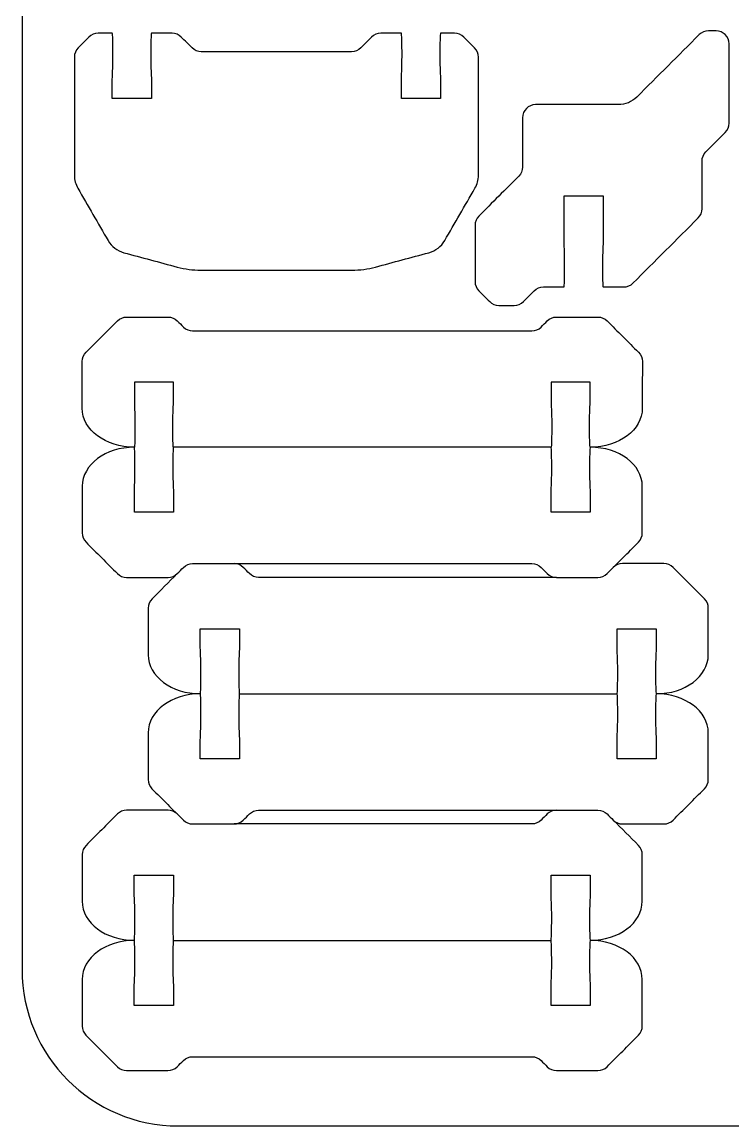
# Model space of a CAD drawing. Extents: x 0 to 290, y 230 to 450.
# Drawn here: x 0 to 54.6, y 230 to 314.8 of the extents above; entities that cross this region are included whole.
import ezdxf

# ---------------------------------------------------------------- set-up
doc = ezdxf.new("R2010")
doc.units = 0
doc.header["$MEASUREMENT"] = 0
doc.layers.add('DEFAULT', color=18, linetype='CONTINUOUS')

msp = doc.modelspace()

# ---------------------------------------------------------------- linework, layer by layer
at = {"layer": 'DEFAULT', "color": 1}
for points, knots in [([(0, 242), (0, 307.333), (0, 372.667), (0, 438), (0, 444.627), (5.372, 450), (12, 450), (100.667, 450), (189.333, 450), (278, 450), (284.627, 450), (290, 444.627), (290, 438), (290, 372.667), (290, 307.333), (290, 242), (290, 235.373), (284.627, 230), (278, 230), (189.333, 230), (100.667, 230), (12, 230), (5.372, 230), (0, 235.373), (0, 242)], [0, 0, 0, 0, 555.591, 555.591, 555.591, 556.591, 556.591, 556.591, 1310.607, 1310.607, 1310.607, 1311.607, 1311.607, 1311.607, 1867.198, 1867.198, 1867.198, 1868.198, 1868.198, 1868.198, 2622.214, 2622.214, 2622.214, 2623.214, 2623.214, 2623.214, 2623.214]), ([(6.929, 308.908), (7.93, 308.908), (8.93, 308.908), (9.931, 308.908), (9.931, 309.408), (9.931, 309.908), (9.931, 310.407), (9.931, 310.619), (9.882, 311.19), (9.882, 312.157), (9.882, 313.124), (9.903, 313.907), (9.931, 313.907), (10.46, 313.907), (10.988, 313.907), (11.517, 313.907), (11.782, 313.907), (12.037, 313.801), (12.224, 313.614), (12.5, 313.338), (12.777, 313.061), (13.053, 312.785), (13.24, 312.597), (13.495, 312.492), (13.76, 312.492), (17.604, 312.492), (21.449, 312.492), (25.293, 312.492), (25.558, 312.492), (25.813, 312.597), (26, 312.785), (26.276, 313.061), (26.553, 313.338), (26.829, 313.614), (27.017, 313.801), (27.271, 313.907), (27.536, 313.907), (28.065, 313.907), (28.593, 313.907), (29.122, 313.907), (29.15, 313.907), (29.171, 313.124), (29.171, 312.157), (29.171, 311.19), (29.122, 310.619), (29.122, 310.407), (29.122, 309.908), (29.122, 309.408), (29.122, 308.908), (30.123, 308.908), (31.124, 308.908), (32.124, 308.908), (32.124, 309.408), (32.124, 309.908), (32.124, 310.407), (32.124, 310.619), (32.075, 311.19), (32.075, 312.157), (32.075, 313.124), (32.096, 313.907), (32.124, 313.907), (32.486, 313.907), (32.848, 313.907), (33.209, 313.907), (33.475, 313.907), (33.729, 313.801), (33.916, 313.614), (34.193, 313.338), (34.469, 313.061), (34.745, 312.785), (34.933, 312.597), (35.038, 312.343), (35.038, 312.078), (35.038, 309.053), (35.038, 306.028), (35.038, 303.003), (35.038, 302.652), (34.946, 302.306), (34.77, 302.002), (33.996, 300.664), (33.223, 299.327), (32.45, 297.99), (32.185, 297.531), (31.749, 297.196), (31.237, 297.059), (29.87, 296.692), (28.503, 296.324), (27.136, 295.957), (26.543, 295.798), (25.933, 295.718), (25.32, 295.718), (21.458, 295.718), (17.595, 295.718), (13.733, 295.718), (13.12, 295.718), (12.51, 295.798), (11.917, 295.957), (10.55, 296.324), (9.183, 296.692), (7.816, 297.059), (7.304, 297.196), (6.868, 297.531), (6.603, 297.99), (5.83, 299.327), (5.057, 300.664), (4.283, 302.002), (4.108, 302.306), (4.015, 302.652), (4.015, 303.003), (4.015, 306.028), (4.015, 309.053), (4.015, 312.078), (4.015, 312.343), (4.12, 312.597), (4.308, 312.785), (4.584, 313.061), (4.86, 313.338), (5.137, 313.614), (5.324, 313.801), (5.578, 313.907), (5.844, 313.907), (6.205, 313.907), (6.567, 313.907), (6.929, 313.907), (6.957, 313.907), (6.978, 313.124), (6.978, 312.157), (6.978, 311.19), (6.929, 310.619), (6.929, 310.407), (6.929, 309.908), (6.929, 309.408), (6.929, 308.908)], [4.25, 4.25, 4.25, 4.25, 12.76, 12.76, 12.76, 17.01, 17.01, 17.01, 18.01, 18.01, 18.01, 19.01, 19.01, 19.01, 23.506, 23.506, 23.506, 24.506, 24.506, 24.506, 27.829402, 27.829402, 27.829402, 28.829402, 28.829402, 28.829402, 61.521402, 61.521402, 61.521402, 62.521402, 62.521402, 62.521402, 65.844804, 65.844804, 65.844804, 66.844804, 66.844804, 66.844804, 71.340804, 71.340804, 71.340804, 72.340804, 72.340804, 72.340804, 73.340804, 73.340804, 73.340804, 77.590804, 77.590804, 77.590804, 86.100804, 86.100804, 86.100804, 90.350804, 90.350804, 90.350804, 91.350804, 91.350804, 91.350804, 92.350804, 92.350804, 92.350804, 95.426804, 95.426804, 95.426804, 96.426804, 96.426804, 96.426804, 99.750206, 99.750206, 99.750206, 100.750206, 100.750206, 100.750206, 126.475206, 126.475206, 126.475206, 127.475206, 127.475206, 127.475206, 140.612515, 140.612515, 140.612515, 141.612515, 141.612515, 141.612515, 153.651629, 153.651629, 153.651629, 154.651629, 154.651629, 154.651629, 187.495629, 187.495629, 187.495629, 188.495629, 188.495629, 188.495629, 200.534743, 200.534743, 200.534743, 201.534743, 201.534743, 201.534743, 214.672052, 214.672052, 214.672052, 215.672052, 215.672052, 215.672052, 241.397052, 241.397052, 241.397052, 242.397052, 242.397052, 242.397052, 245.720454, 245.720454, 245.720454, 246.720454, 246.720454, 246.720454, 249.796454, 249.796454, 249.796454, 250.796454, 250.796454, 250.796454, 251.796454, 251.796454, 251.796454, 256.046454, 256.046454, 256.046454, 256.046454]), ([(34.779, 294.842), (34.779, 296.283), (34.779, 297.724), (34.779, 299.164), (34.779, 299.43), (34.885, 299.684), (35.072, 299.871), (36.091, 300.891), (37.111, 301.911), (38.13, 302.93), (38.318, 303.117), (38.423, 303.372), (38.423, 303.637), (38.423, 304.9), (38.423, 306.163), (38.423, 307.426), (38.423, 307.979), (38.871, 308.426), (39.423, 308.426), (41.543, 308.426), (43.663, 308.426), (45.783, 308.426), (46.313, 308.426), (46.822, 308.637), (47.197, 309.012), (48.794, 310.609), (50.391, 312.206), (51.988, 313.803), (52.175, 313.99), (52.429, 314.095), (52.695, 314.095), (52.89, 314.095), (53.085, 314.095), (53.281, 314.095), (53.833, 314.095), (54.281, 313.648), (54.281, 313.095), (54.281, 311.064), (54.281, 309.033), (54.281, 307.002), (54.281, 306.737), (54.175, 306.483), (53.988, 306.295), (53.492, 305.799), (52.995, 305.303), (52.499, 304.807), (52.312, 304.619), (52.206, 304.365), (52.206, 304.099), (52.206, 302.879), (52.206, 301.658), (52.206, 300.437), (52.206, 300.172), (52.101, 299.918), (51.914, 299.73), (50.244, 298.06), (48.574, 296.391), (46.904, 294.721), (46.717, 294.534), (46.462, 294.428), (46.197, 294.428), (45.668, 294.428), (45.14, 294.428), (44.611, 294.428), (44.583, 294.428), (44.562, 295.211), (44.562, 296.178), (44.562, 297.144), (44.611, 297.716), (44.611, 297.928), (44.611, 299.094), (44.611, 300.261), (44.611, 301.427), (43.61, 301.427), (42.61, 301.427), (41.609, 301.427), (41.609, 300.261), (41.609, 299.094), (41.609, 297.928), (41.609, 297.716), (41.658, 297.144), (41.658, 296.178), (41.658, 295.211), (41.637, 294.428), (41.609, 294.428), (41.08, 294.428), (40.551, 294.428), (40.023, 294.428), (39.757, 294.428), (39.503, 294.323), (39.316, 294.135), (39.039, 293.859), (38.763, 293.583), (38.487, 293.306), (38.299, 293.119), (38.045, 293.013), (37.78, 293.013), (37.389, 293.013), (36.999, 293.013), (36.608, 293.013), (36.343, 293.013), (36.088, 293.119), (35.901, 293.306), (35.625, 293.583), (35.348, 293.859), (35.072, 294.135), (34.885, 294.323), (34.779, 294.577), (34.779, 294.842)], [1, 1, 1, 1, 13.252, 13.252, 13.252, 14.252, 14.252, 14.252, 26.513232, 26.513232, 26.513232, 27.513232, 27.513232, 27.513232, 38.254232, 38.254232, 38.254232, 39.254232, 39.254232, 39.254232, 57.281232, 57.281232, 57.281232, 58.281232, 58.281232, 58.281232, 77.486252, 77.486252, 77.486252, 78.486252, 78.486252, 78.486252, 80.147252, 80.147252, 80.147252, 81.147252, 81.147252, 81.147252, 98.418252, 98.418252, 98.418252, 99.418252, 99.418252, 99.418252, 105.385526, 105.385526, 105.385526, 106.385526, 106.385526, 106.385526, 116.766526, 116.766526, 116.766526, 117.766526, 117.766526, 117.766526, 137.847651, 137.847651, 137.847651, 138.847651, 138.847651, 138.847651, 143.343651, 143.343651, 143.343651, 144.343651, 144.343651, 144.343651, 145.343651, 145.343651, 145.343651, 155.263651, 155.263651, 155.263651, 163.773651, 163.773651, 163.773651, 173.693651, 173.693651, 173.693651, 174.693651, 174.693651, 174.693651, 175.693651, 175.693651, 175.693651, 180.189651, 180.189651, 180.189651, 181.189651, 181.189651, 181.189651, 184.513053, 184.513053, 184.513053, 185.513053, 185.513053, 185.513053, 188.835053, 188.835053, 188.835053, 189.835053, 189.835053, 189.835053, 193.158455, 193.158455, 193.158455, 194.158455, 194.158455, 194.158455, 194.158455]), ([(4.911, 289.41), (4.724, 289.223), (4.619, 288.968), (4.619, 288.703), (4.619, 287.508), (4.619, 286.312), (4.619, 285.117), (4.619, 283.459), (6.407, 282.118), (8.619, 282.118), (8.647, 282.118), (8.668, 282.902), (8.668, 283.868), (8.668, 284.835), (8.619, 285.406), (8.619, 285.618), (8.619, 286.118), (8.619, 286.618), (8.619, 287.117), (9.62, 287.117), (10.62, 287.117), (11.621, 287.117), (11.621, 286.618), (11.621, 286.118), (11.621, 285.618), (11.621, 285.406), (11.572, 284.835), (11.572, 283.868), (11.572, 282.902), (11.593, 282.118), (11.621, 282.118), (21.286, 282.118), (30.952, 282.118), (40.617, 282.118), (40.645, 282.118), (40.666, 282.902), (40.666, 283.868), (40.666, 284.835), (40.617, 285.406), (40.617, 285.618), (40.617, 286.118), (40.617, 286.618), (40.617, 287.117), (41.618, 287.117), (42.618, 287.117), (43.619, 287.117), (43.619, 286.618), (43.619, 286.118), (43.619, 285.618), (43.619, 285.406), (43.57, 284.835), (43.57, 283.868), (43.57, 282.902), (43.591, 282.118), (43.619, 282.118), (45.831, 282.118), (47.616, 283.459), (47.62, 285.117), (47.62, 285.994), (47.622, 287.638), (47.623, 288.703), (47.623, 288.968), (47.518, 289.223), (47.33, 289.41), (46.526, 290.215), (45.722, 291.019), (44.917, 291.823), (44.73, 292.011), (44.475, 292.116), (44.21, 292.116), (43.151, 292.116), (42.091, 292.116), (41.031, 292.116), (40.766, 292.116), (40.512, 292.011), (40.324, 291.823), (40.165, 291.664), (40.007, 291.506), (39.848, 291.347), (39.66, 291.159), (39.406, 291.054), (39.141, 291.054), (30.46, 291.054), (21.779, 291.054), (13.097, 291.054), (12.832, 291.054), (12.578, 291.159), (12.39, 291.347), (12.232, 291.506), (12.073, 291.664), (11.914, 291.823), (11.726, 292.011), (11.472, 292.116), (11.207, 292.116), (10.148, 292.116), (9.09, 292.116), (8.031, 292.116), (7.766, 292.116), (7.512, 292.011), (7.324, 291.823), (6.52, 291.019), (5.716, 290.215), (4.911, 289.41)], [9.672514, 9.672514, 9.672514, 9.672514, 10.672514, 10.672514, 10.672514, 20.837514, 20.837514, 20.837514, 21.837514, 21.837514, 21.837514, 22.837514, 22.837514, 22.837514, 23.837514, 23.837514, 23.837514, 28.087514, 28.087514, 28.087514, 36.597514, 36.597514, 36.597514, 40.847514, 40.847514, 40.847514, 41.847514, 41.847514, 41.847514, 42.847514, 42.847514, 42.847514, 125.040514, 125.040514, 125.040514, 126.040514, 126.040514, 126.040514, 127.040514, 127.040514, 127.040514, 131.290514, 131.290514, 131.290514, 139.800514, 139.800514, 139.800514, 144.050514, 144.050514, 144.050514, 145.050514, 145.050514, 145.050514, 146.050514, 146.050514, 146.050514, 147.050514, 147.050514, 147.050514, 148.050514, 148.050514, 148.050514, 149.050514, 149.050514, 149.050514, 158.72232, 158.72232, 158.72232, 159.72232, 159.72232, 159.72232, 168.73432, 168.73432, 168.73432, 169.73432, 169.73432, 169.73432, 171.642094, 171.642094, 171.642094, 172.642094, 172.642094, 172.642094, 246.467094, 246.467094, 246.467094, 247.467094, 247.467094, 247.467094, 249.375576, 249.375576, 249.375576, 250.375576, 250.375576, 250.375576, 259.377576, 259.377576, 259.377576, 260.377576, 260.377576, 260.377576, 270.050089, 270.050089, 270.050089, 270.050089]), ([(11.621, 282.118), (11.593, 282.118), (11.572, 281.335), (11.572, 280.369), (11.572, 279.402), (11.621, 278.83), (11.621, 278.619), (11.621, 278.119), (11.621, 277.619), (11.621, 277.12), (10.62, 277.12), (9.62, 277.12), (8.619, 277.12), (8.619, 277.619), (8.619, 278.119), (8.619, 278.619), (8.619, 278.83), (8.668, 279.402), (8.668, 280.369), (8.668, 281.335), (8.647, 282.118), (8.619, 282.118), (6.407, 282.118), (4.622, 280.778), (4.618, 279.12), (4.618, 278.242), (4.616, 276.599), (4.615, 275.534), (4.615, 275.268), (4.72, 275.014), (4.908, 274.826), (5.712, 274.022), (6.517, 273.218), (7.321, 272.413), (7.508, 272.226), (7.762, 272.121), (8.028, 272.121), (9.087, 272.121), (10.147, 272.121), (11.207, 272.121), (11.472, 272.121), (11.727, 272.226), (11.914, 272.413), (12.073, 272.572), (12.231, 272.731), (12.39, 272.89), (12.578, 273.077), (12.832, 273.183), (13.097, 273.183), (21.778, 273.183), (30.46, 273.183), (39.141, 273.183), (39.406, 273.183), (39.661, 273.077), (39.848, 272.89), (40.007, 272.731), (40.165, 272.572), (40.324, 272.413), (40.512, 272.226), (40.766, 272.121), (41.031, 272.121), (42.09, 272.121), (43.148, 272.121), (44.207, 272.121), (44.472, 272.121), (44.727, 272.226), (44.914, 272.413), (45.718, 273.218), (46.522, 274.022), (47.327, 274.826), (47.514, 275.014), (47.62, 275.268), (47.62, 275.533), (47.62, 276.729), (47.62, 277.924), (47.62, 279.12), (47.62, 280.778), (45.831, 282.118), (43.619, 282.118), (43.591, 282.118), (43.57, 281.335), (43.57, 280.369), (43.57, 279.402), (43.619, 278.83), (43.619, 278.619), (43.619, 278.119), (43.619, 277.619), (43.619, 277.12), (42.618, 277.12), (41.618, 277.12), (40.617, 277.12), (40.617, 277.619), (40.617, 278.119), (40.617, 278.619), (40.617, 278.83), (40.666, 279.402), (40.666, 280.369), (40.666, 281.335), (40.645, 282.118), (40.617, 282.118)], [0, 0, 0, 0, 1, 1, 1, 2, 2, 2, 6.25, 6.25, 6.25, 14.76, 14.76, 14.76, 19.01, 19.01, 19.01, 20.01, 20.01, 20.01, 21.01, 21.01, 21.01, 22.01, 22.01, 22.01, 23.01, 23.01, 23.01, 24.01, 24.01, 24.01, 33.681807, 33.681807, 33.681807, 34.681807, 34.681807, 34.681807, 43.693807, 43.693807, 43.693807, 44.693807, 44.693807, 44.693807, 46.602995, 46.602995, 46.602995, 47.602995, 47.602995, 47.602995, 121.427995, 121.427995, 121.427995, 122.427995, 122.427995, 122.427995, 124.337183, 124.337183, 124.337183, 125.337183, 125.337183, 125.337183, 134.339183, 134.339183, 134.339183, 135.339183, 135.339183, 135.339183, 145.012404, 145.012404, 145.012404, 146.012404, 146.012404, 146.012404, 156.178404, 156.178404, 156.178404, 157.178404, 157.178404, 157.178404, 158.178404, 158.178404, 158.178404, 159.178404, 159.178404, 159.178404, 163.428404, 163.428404, 163.428404, 171.938404, 171.938404, 171.938404, 176.188404, 176.188404, 176.188404, 177.188404, 177.188404, 177.188404, 178.188404, 178.188404, 178.188404, 178.188404]), ([(11.914, 272.414), (11.268, 271.768), (10.623, 271.122), (9.977, 270.477), (9.79, 270.289), (9.684, 270.035), (9.684, 269.769), (9.684, 268.574), (9.684, 267.379), (9.684, 266.183), (9.684, 264.525), (11.473, 263.185), (13.685, 263.185), (13.713, 263.185), (13.734, 263.968), (13.734, 264.935), (13.734, 265.901), (13.685, 266.473), (13.685, 266.684), (13.685, 267.184), (13.685, 267.684), (13.685, 268.184), (14.686, 268.184), (15.686, 268.184), (16.687, 268.184), (16.687, 267.684), (16.687, 267.184), (16.687, 266.684), (16.687, 266.473), (16.638, 265.901), (16.638, 264.935), (16.638, 263.968), (16.659, 263.185), (16.687, 263.185), (26.352, 263.185), (36.018, 263.185), (45.683, 263.185), (45.711, 263.185), (45.732, 263.968), (45.732, 264.935), (45.732, 265.901), (45.683, 266.473), (45.683, 266.684), (45.683, 267.184), (45.683, 267.684), (45.683, 268.184), (46.684, 268.184), (47.684, 268.184), (48.685, 268.184), (48.685, 267.684), (48.685, 267.184), (48.685, 266.684), (48.685, 266.473), (48.636, 265.901), (48.636, 264.935), (48.636, 263.968), (48.657, 263.185), (48.685, 263.185), (50.897, 263.185), (52.682, 264.525), (52.686, 266.183), (52.686, 267.061), (52.688, 268.704), (52.689, 269.769), (52.689, 270.035), (52.584, 270.289), (52.396, 270.477), (51.592, 271.281), (50.788, 272.085), (49.983, 272.889), (49.796, 273.077), (49.541, 273.183), (49.276, 273.183), (48.217, 273.183), (47.157, 273.183), (46.097, 273.183), (45.832, 273.183), (45.578, 273.077), (45.39, 272.889)], [0, 0, 0, 0, 7.764032, 7.764032, 7.764032, 8.764032, 8.764032, 8.764032, 18.929032, 18.929032, 18.929032, 19.929032, 19.929032, 19.929032, 20.929032, 20.929032, 20.929032, 21.929032, 21.929032, 21.929032, 26.179032, 26.179032, 26.179032, 34.689032, 34.689032, 34.689032, 38.939032, 38.939032, 38.939032, 39.939032, 39.939032, 39.939032, 40.939032, 40.939032, 40.939032, 123.132032, 123.132032, 123.132032, 124.132032, 124.132032, 124.132032, 125.132032, 125.132032, 125.132032, 129.382032, 129.382032, 129.382032, 137.892032, 137.892032, 137.892032, 142.142032, 142.142032, 142.142032, 143.142032, 143.142032, 143.142032, 144.142032, 144.142032, 144.142032, 145.142032, 145.142032, 145.142032, 146.142032, 146.142032, 146.142032, 147.142032, 147.142032, 147.142032, 156.813839, 156.813839, 156.813839, 157.813839, 157.813839, 157.813839, 166.825839, 166.825839, 166.825839, 167.825839, 167.825839, 167.825839, 167.825839]), ([(41.031, 272.121), (33.408, 272.121), (25.786, 272.121), (18.163, 272.121), (17.898, 272.121), (17.643, 272.226), (17.456, 272.413), (17.297, 272.572), (17.139, 272.731), (16.98, 272.89), (16.793, 273.077), (16.538, 273.182), (16.273, 273.182)], [0, 0, 0, 0, 64.823, 64.823, 64.823, 65.823, 65.823, 65.823, 67.732188, 67.732188, 67.732188, 68.732188, 68.732188, 68.732188, 68.732188]), ([(16.687, 263.185), (16.659, 263.185), (16.638, 262.402), (16.638, 261.435), (16.638, 260.468), (16.687, 259.897), (16.687, 259.685), (16.687, 259.185), (16.687, 258.686), (16.687, 258.186), (15.686, 258.186), (14.686, 258.186), (13.685, 258.186), (13.685, 258.686), (13.685, 259.185), (13.685, 259.685), (13.685, 259.897), (13.734, 260.468), (13.734, 261.435), (13.734, 262.402), (13.713, 263.185), (13.685, 263.185), (11.473, 263.185), (9.688, 261.844), (9.684, 260.186), (9.684, 259.309), (9.682, 257.666), (9.681, 256.6), (9.681, 256.335), (9.786, 256.08), (9.974, 255.893), (10.778, 255.088), (11.582, 254.284), (12.387, 253.48), (12.574, 253.293), (12.828, 253.187), (13.094, 253.187), (14.153, 253.187), (15.213, 253.187), (16.273, 253.187), (16.538, 253.187), (16.793, 253.293), (16.98, 253.48), (17.139, 253.639), (17.297, 253.797), (17.456, 253.956), (17.643, 254.143), (17.898, 254.249), (18.163, 254.249), (26.844, 254.249), (35.526, 254.249), (44.207, 254.249), (44.472, 254.249), (44.727, 254.143), (44.914, 253.956), (45.073, 253.797), (45.231, 253.639), (45.39, 253.48), (45.577, 253.293), (45.832, 253.187), (46.097, 253.187), (47.156, 253.187), (48.214, 253.187), (49.273, 253.187), (49.538, 253.187), (49.792, 253.293), (49.98, 253.48), (50.784, 254.284), (51.588, 255.089), (52.393, 255.893), (52.58, 256.08), (52.686, 256.335), (52.686, 256.6), (52.686, 257.795), (52.686, 258.991), (52.686, 260.186), (52.686, 261.844), (50.897, 263.185), (48.685, 263.185), (48.657, 263.185), (48.636, 262.402), (48.636, 261.435), (48.636, 260.468), (48.685, 259.897), (48.685, 259.685), (48.685, 259.185), (48.685, 258.686), (48.685, 258.186), (47.684, 258.186), (46.684, 258.186), (45.683, 258.186), (45.683, 258.686), (45.683, 259.185), (45.683, 259.685), (45.683, 259.897), (45.732, 260.468), (45.732, 261.435), (45.732, 262.402), (45.711, 263.185), (45.683, 263.185)], [0, 0, 0, 0, 1, 1, 1, 2, 2, 2, 6.25, 6.25, 6.25, 14.76, 14.76, 14.76, 19.01, 19.01, 19.01, 20.01, 20.01, 20.01, 21.01, 21.01, 21.01, 22.01, 22.01, 22.01, 23.01, 23.01, 23.01, 24.01, 24.01, 24.01, 33.681807, 33.681807, 33.681807, 34.681807, 34.681807, 34.681807, 43.693807, 43.693807, 43.693807, 44.693807, 44.693807, 44.693807, 46.602995, 46.602995, 46.602995, 47.602995, 47.602995, 47.602995, 121.427995, 121.427995, 121.427995, 122.427995, 122.427995, 122.427995, 124.337183, 124.337183, 124.337183, 125.337183, 125.337183, 125.337183, 134.339183, 134.339183, 134.339183, 135.339183, 135.339183, 135.339183, 145.012404, 145.012404, 145.012404, 146.012404, 146.012404, 146.012404, 156.178404, 156.178404, 156.178404, 157.178404, 157.178404, 157.178404, 158.178404, 158.178404, 158.178404, 159.178404, 159.178404, 159.178404, 163.428404, 163.428404, 163.428404, 171.938404, 171.938404, 171.938404, 176.188404, 176.188404, 176.188404, 177.188404, 177.188404, 177.188404, 178.188404, 178.188404, 178.188404, 178.188404]), ([(11.91, 253.956), (11.723, 254.143), (11.468, 254.249), (11.204, 254.249), (10.145, 254.249), (9.086, 254.249), (8.028, 254.249), (7.763, 254.249), (7.508, 254.143), (7.321, 253.956), (6.517, 253.152), (5.712, 252.347), (4.908, 251.543), (4.72, 251.356), (4.615, 251.101), (4.615, 250.836), (4.615, 249.641), (4.615, 248.445), (4.615, 247.25), (4.615, 245.592), (6.404, 244.251), (8.616, 244.251), (8.644, 244.251), (8.665, 245.034), (8.665, 246.001), (8.665, 246.968), (8.616, 247.539), (8.616, 247.751), (8.616, 248.25), (8.616, 248.75), (8.616, 249.25), (9.616, 249.25), (10.617, 249.25), (11.618, 249.25), (11.618, 248.75), (11.618, 248.25), (11.618, 247.751), (11.618, 247.539), (11.568, 246.968), (11.568, 246.001), (11.568, 245.034), (11.589, 244.251), (11.618, 244.251), (21.283, 244.251), (30.948, 244.251), (40.614, 244.251), (40.642, 244.251), (40.663, 245.034), (40.663, 246.001), (40.663, 246.968), (40.614, 247.539), (40.614, 247.751), (40.614, 248.25), (40.614, 248.75), (40.614, 249.25), (41.614, 249.25), (42.615, 249.25), (43.616, 249.25), (43.616, 248.75), (43.616, 248.25), (43.616, 247.751), (43.616, 247.539), (43.566, 246.968), (43.566, 246.001), (43.566, 245.034), (43.587, 244.251), (43.616, 244.251), (45.828, 244.251), (47.613, 245.592), (47.616, 247.25), (47.616, 248.127), (47.619, 249.77), (47.619, 250.836), (47.62, 251.101), (47.514, 251.356), (47.327, 251.543), (46.681, 252.189), (46.035, 252.834), (45.39, 253.48)], [0, 0, 0, 0, 1, 1, 1, 10.002, 10.002, 10.002, 11.002, 11.002, 11.002, 20.675221, 20.675221, 20.675221, 21.675221, 21.675221, 21.675221, 31.841221, 31.841221, 31.841221, 32.841221, 32.841221, 32.841221, 33.841221, 33.841221, 33.841221, 34.841221, 34.841221, 34.841221, 39.091221, 39.091221, 39.091221, 47.601221, 47.601221, 47.601221, 51.851221, 51.851221, 51.851221, 52.851221, 52.851221, 52.851221, 53.851221, 53.851221, 53.851221, 136.044221, 136.044221, 136.044221, 137.044221, 137.044221, 137.044221, 138.044221, 138.044221, 138.044221, 142.294221, 142.294221, 142.294221, 150.804221, 150.804221, 150.804221, 155.054221, 155.054221, 155.054221, 156.054221, 156.054221, 156.054221, 157.054221, 157.054221, 157.054221, 158.054221, 158.054221, 158.054221, 159.054221, 159.054221, 159.054221, 160.054221, 160.054221, 160.054221, 167.817546, 167.817546, 167.817546, 167.817546]), ([(41.028, 254.249), (40.762, 254.249), (40.508, 254.143), (40.321, 253.956), (40.162, 253.797), (40.003, 253.639), (39.844, 253.48), (39.657, 253.293), (39.403, 253.187), (39.137, 253.187), (31.516, 253.187), (23.894, 253.187), (16.273, 253.187)], [0, 0, 0, 0, 1, 1, 1, 2.909188, 2.909188, 2.909188, 3.909188, 3.909188, 3.909188, 68.722188, 68.722188, 68.722188, 68.722188]), ([(11.618, 244.251), (11.589, 244.251), (11.568, 243.468), (11.568, 242.501), (11.568, 241.535), (11.618, 240.963), (11.618, 240.752), (11.618, 240.252), (11.618, 239.752), (11.618, 239.252), (10.617, 239.252), (9.616, 239.252), (8.615, 239.252), (8.615, 239.752), (8.615, 240.252), (8.615, 240.752), (8.615, 240.963), (8.665, 241.535), (8.665, 242.501), (8.665, 243.468), (8.644, 244.251), (8.615, 244.251), (6.404, 244.251), (4.618, 242.911), (4.615, 241.253), (4.615, 240.375), (4.612, 238.732), (4.611, 237.667), (4.611, 237.401), (4.717, 237.147), (4.905, 236.959), (5.709, 236.155), (6.513, 235.35), (7.317, 234.546), (7.505, 234.359), (7.759, 234.253), (8.024, 234.253), (9.084, 234.253), (10.144, 234.253), (11.203, 234.253), (11.469, 234.253), (11.723, 234.359), (11.91, 234.546), (12.069, 234.705), (12.228, 234.864), (12.387, 235.023), (12.574, 235.21), (12.828, 235.315), (13.094, 235.315), (21.775, 235.315), (30.456, 235.315), (39.137, 235.315), (39.403, 235.315), (39.657, 235.21), (39.844, 235.023), (40.003, 234.864), (40.162, 234.705), (40.321, 234.546), (40.508, 234.359), (40.762, 234.253), (41.028, 234.253), (42.086, 234.253), (43.145, 234.253), (44.203, 234.253), (44.468, 234.253), (44.723, 234.359), (44.91, 234.546), (45.715, 235.351), (46.519, 236.155), (47.323, 236.959), (47.511, 237.147), (47.616, 237.401), (47.616, 237.666), (47.616, 238.862), (47.616, 240.057), (47.616, 241.253), (47.616, 242.911), (45.828, 244.251), (43.616, 244.251), (43.587, 244.251), (43.566, 243.468), (43.566, 242.501), (43.566, 241.535), (43.616, 240.963), (43.616, 240.752), (43.616, 240.252), (43.616, 239.752), (43.616, 239.252), (42.615, 239.252), (41.614, 239.252), (40.613, 239.252), (40.613, 239.752), (40.613, 240.252), (40.613, 240.752), (40.613, 240.963), (40.663, 241.535), (40.663, 242.501), (40.663, 243.468), (40.642, 244.251), (40.613, 244.251)], [0, 0, 0, 0, 1, 1, 1, 2, 2, 2, 6.25, 6.25, 6.25, 14.76, 14.76, 14.76, 19.01, 19.01, 19.01, 20.01, 20.01, 20.01, 21.01, 21.01, 21.01, 22.01, 22.01, 22.01, 23.01, 23.01, 23.01, 24.01, 24.01, 24.01, 33.681807, 33.681807, 33.681807, 34.681807, 34.681807, 34.681807, 43.693807, 43.693807, 43.693807, 44.693807, 44.693807, 44.693807, 46.602995, 46.602995, 46.602995, 47.602995, 47.602995, 47.602995, 121.427995, 121.427995, 121.427995, 122.427995, 122.427995, 122.427995, 124.337183, 124.337183, 124.337183, 125.337183, 125.337183, 125.337183, 134.339183, 134.339183, 134.339183, 135.339183, 135.339183, 135.339183, 145.012404, 145.012404, 145.012404, 146.012404, 146.012404, 146.012404, 156.178404, 156.178404, 156.178404, 157.178404, 157.178404, 157.178404, 158.178404, 158.178404, 158.178404, 159.178404, 159.178404, 159.178404, 163.428404, 163.428404, 163.428404, 171.938404, 171.938404, 171.938404, 176.188404, 176.188404, 176.188404, 177.188404, 177.188404, 177.188404, 178.188404, 178.188404, 178.188404, 178.188404])]:
    msp.add_open_spline(points, degree=3, knots=knots, dxfattribs=at)

doc.saveas('drawing.dxf')
